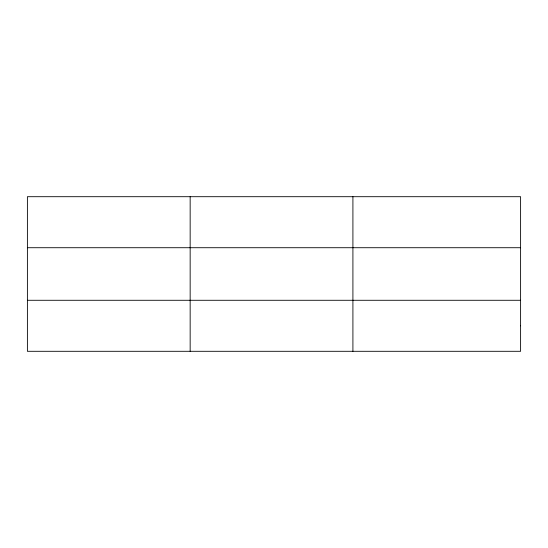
<?xml version="1.0" encoding="UTF-8"?>
<svg xmlns="http://www.w3.org/2000/svg" width="548" height="548" viewBox="0 0 548 548"><rect width="100%" height="100%" fill="white"/><g stroke="black" fill="none" stroke-linecap="round" stroke-linejoin="round"><path stroke-width="0.82" d="M190.156 196.698L190.156 351.302M352.912 196.698L352.912 351.302M27.4 247.717L520.6 247.717M27.4 300.283L520.6 300.283M520.6 325.793L520.6 351.302L27.4 351.302L27.4 196.698L520.6 196.698L520.6 325.793"/></g></svg>
